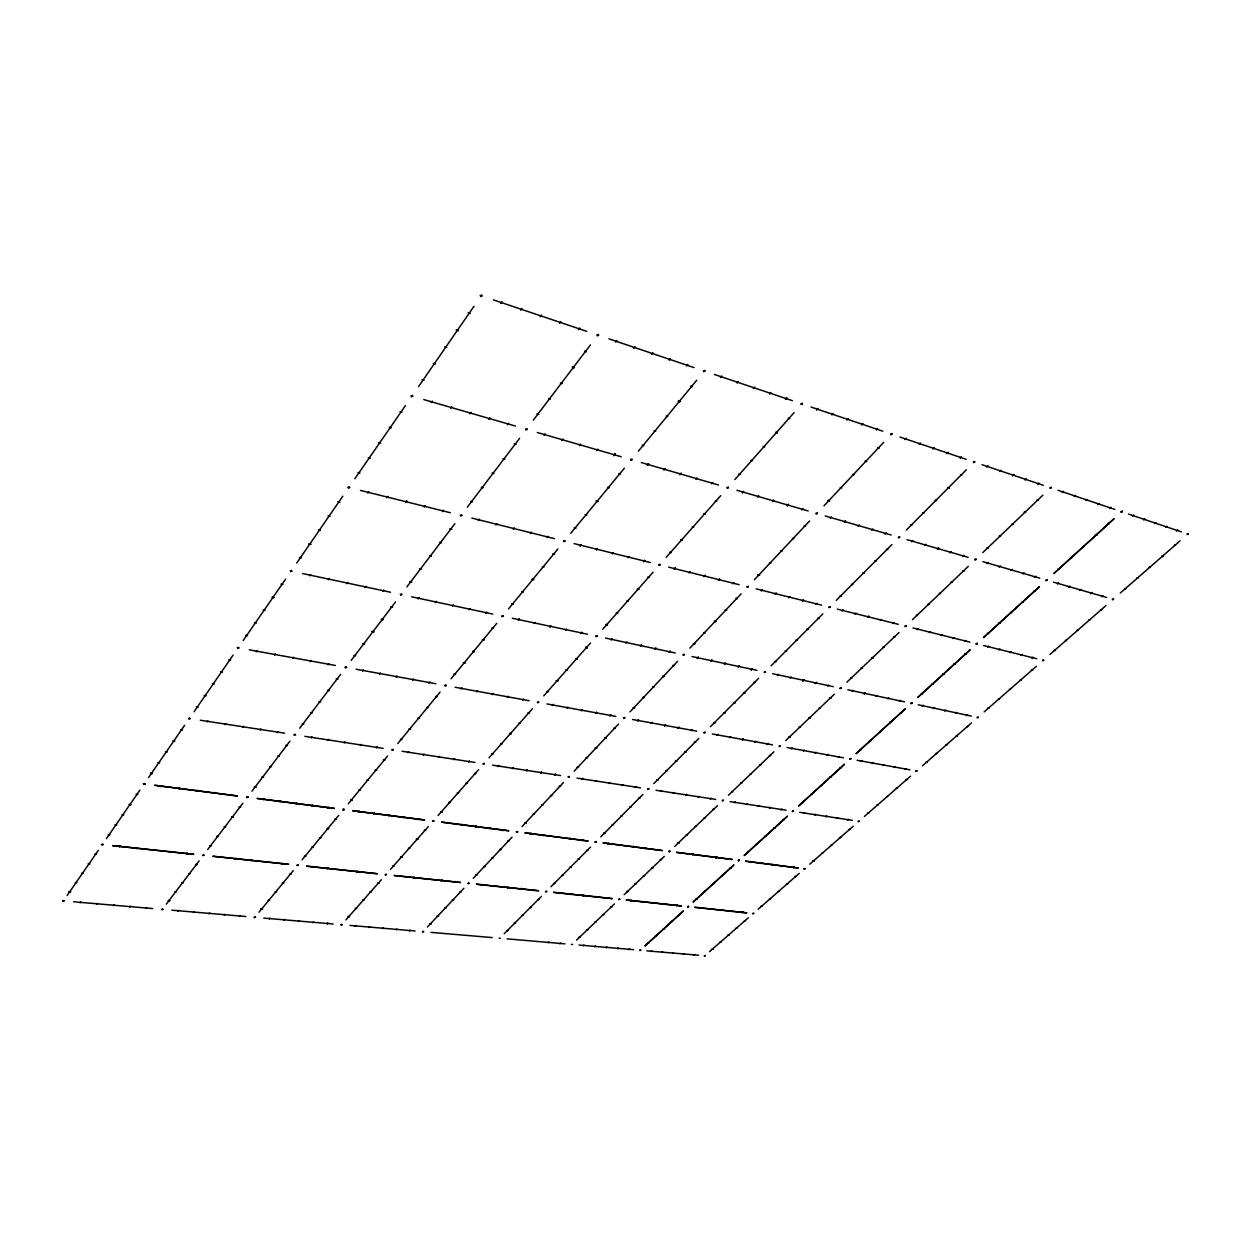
<?xml version="1.0" encoding="UTF-8"?>
<svg xmlns="http://www.w3.org/2000/svg" width="1251" height="1251" viewBox="0 0 1251 1251"><rect width="100%" height="100%" fill="white"/><g stroke="black" fill="none" stroke-linecap="round" stroke-linejoin="round"><path stroke-width="1.5" d="M73.606 901.783L152.716 908.554M200.238 720.216L284.571 733.164M171.84 910.181L245.853 916.514M249.293 649.832L335.44 665.469M302.523 573.537L390.531 592.239M263.758 918.093L333.126 923.973M357.974 472.581L359.96 473.066M304.884 736.339L383.181 748.364M360.491 490.423L450.313 512.722M368.263 457.663L370.233 458.179M378.662 442.588L380.664 443.089M389.249 427.232L391.235 427.748M400.007 411.657L402.009 412.189M356.175 669.238L435.895 683.718M422.009 379.757L424.026 380.32M423.823 399.585L515.443 426.075M433.268 363.431L435.301 364.01M444.699 346.84L446.748 347.45M352.735 810.773L424.464 819.937M468.14 312.875L470.188 313.501M411.61 596.79L492.785 614.085M349.936 925.412L415.097 930.979M493.363 299.865L586.672 331.327M402.056 751.257L474.958 762.453M394.362 875.528L460.509 882.487L394.346 875.528M471.83 518.07L554.381 538.634M424.464 819.984L352.704 810.757M455.114 687.268L529.142 700.701M536.976 413.893L538.806 414.441M430.907 932.386L492.237 937.578M537.289 432.486L621.231 456.756M548.595 398.553L550.409 399.116M560.37 383.009L562.215 383.588M512.284 618.244L587.47 634.21M572.364 367.2L574.225 367.794L572.379 367.168M492.55 765.159L560.542 775.542M584.53 351.14L586.391 351.719M476.49 884.222L538.649 890.759L476.522 884.191M608.94 338.833L694.055 367.606M574.162 543.606L650.348 562.528M546.984 703.953L615.883 716.401M507.14 938.86L564.952 943.848M641.325 462.573L718.465 484.997M605.547 638.073L675.259 652.991M576.992 778.122L640.59 787.833M578.994 945.052L633.616 949.681M632.537 719.481L696.823 731.163M668.675 567.141L739.153 584.686M714.415 374.471L792.415 400.695M656.009 790.257L715.635 799.405M692.069 656.572L756.996 670.348M736.948 490.298L808.162 510.94M646.876 950.854L698.527 955.217M676.619 852.369L732.21 859.468L676.588 852.369M712.366 733.977L772.477 744.845M756.183 588.861L821.626 605.156M811.07 407.06L882.799 431.173M730.084 801.625L786.066 810.179M772.696 673.695L833.26 686.658M825.222 515.959L891.134 535.006M787.051 747.535L843.424 757.778M837.388 609.143L898.265 624.296M799.639 812.306L852.353 820.343M899.985 437.037L966.116 459.289M847.897 689.786L904.504 701.842M857.06 760.248L910.009 769.818M906.991 539.65L968.133 557.32M912.98 627.955L969.838 642.107M982.051 464.7L1043.271 485.294M982.864 561.652L1039.769 578.15M983.583 645.532L1036.735 658.714M971.339 716.088L918.25 704.782M1058.018 490.267L1114.844 509.423M1053.467 582.122L1106.603 597.462M1128.527 514.098L1181.413 531.878M119.345 846.896L120.002 845.942M161.567 786.754L162.27 785.722M207.072 721.921L207.854 720.811M256.283 651.818L257.127 650.614M309.654 575.788L310.561 574.475M367.747 493.035L368.732 491.612M431.188 402.634L432.267 401.055M136.468 848.71L137.141 847.771M179.769 787.958L179.065 789.006M224.977 724.657L225.759 723.563M274.579 655.133L275.423 653.945M328.356 579.76L329.279 578.462M386.84 497.789L387.841 496.366M450.704 408.279L451.799 406.731M290.185 570.863L292.077 571.3M347.856 487.249L349.827 487.687M410.922 395.832L412.908 396.411M480.149 295.408L482.198 296.08M63.113 901.361L63.738 900.47M67.179 895.45L98.297 850.367M102.003 845.035L102.676 844.065M106.366 838.686L139.846 790.194M143.834 784.486L144.522 783.392M148.525 777.606L184.601 725.33M189.73 718.011L188.948 719.137M237.737 648.456L238.581 647.22M243.241 640.418L285.635 579.072M290.685 571.754L291.577 570.409M342.805 496.162L296.722 563.044M348.357 488.218L349.326 486.748M354.862 478.711L405.387 405.637M412.502 395.316L411.391 396.88M473.988 306.276L418.6 386.512M480.54 296.628L481.807 294.923M153.404 850.508L154.076 849.554M196.36 791.195L197.095 790.179M242.647 727.378L243.445 726.284M292.625 658.417L293.469 657.213M346.793 583.685L347.731 582.403M469.907 413.846L471.017 412.314M80.033 902.847L80.705 901.94M500.807 303.477L502.011 301.757M170.136 852.275L170.824 851.337M213.468 793.415L214.202 792.399M260.114 730.052L260.896 728.958M310.467 661.638L311.327 660.465M364.995 587.563L365.933 586.297M424.198 507.077L425.231 505.67M488.844 419.335L489.923 417.787M96.796 904.27L97.469 903.378M520.697 310.185L521.917 308.465M186.649 854.011L187.337 853.073M230.356 795.573L231.091 794.573M277.347 732.695L278.144 731.616M328.059 664.828L328.919 663.671M405.652 502.449L406.669 501.041M383.854 590.097L382.931 591.395M443.542 510.236L442.526 511.643M507.484 424.73L508.61 423.229M113.372 905.693L114.044 904.801M540.276 316.784L541.511 315.08M129.744 907.084L130.432 906.209M560.792 321.585L559.557 323.274M219.191 857.451L219.879 856.544M263.523 799.827L264.274 798.842M311.186 737.871L311.999 736.823M362.571 671.083L363.447 669.942M418.131 598.869L419.069 597.634M478.382 520.541L479.414 519.196M543.982 435.301L545.108 433.816M145.945 908.461L146.633 907.585M579.776 327.997L578.541 329.654M235.157 859.14L235.876 858.233M327.793 740.42L328.606 739.372M379.491 674.164L380.382 673.022M436.318 601.278L435.348 602.529M495.943 524.92L496.975 523.575M561.824 440.461L562.966 439.007M400.242 594.319L401.978 594.694M460.18 515.224L461.994 515.615M525.498 429.046L527.312 429.578M596.883 334.83L598.744 335.456M162.661 908.93L162.004 909.805M199.128 860.891L166.289 904.129M203.725 854.777L203.022 855.715M207.619 849.632L242.882 803.22M247.026 797.716L247.761 796.684M289.904 741.217L251.967 791.148M294.36 735.307L295.189 734.228M299.693 728.223L340.6 674.367M345.417 667.987L346.261 666.783M395.425 602.075L351.187 660.403M400.648 595.163L401.602 593.897M454.895 523.653L406.888 586.875M460.587 516.084L461.635 514.755M467.342 507.14L519.634 438.288M525.858 430.047L526.968 428.546M533.254 420.227L590.425 344.948M597.227 335.956L598.463 334.314M250.935 860.813L251.654 859.89M295.908 803.986L296.675 803.017M344.197 742.938L345.026 741.89M397.067 676.04L396.192 677.198M452.377 606.172L453.347 604.952M513.223 529.204L514.286 527.859M579.416 445.559L580.558 444.105M177.814 911.181L178.518 910.321M616.884 340.522L615.633 342.149M266.572 862.471L267.276 861.548M312.594 805.034L311.812 806.004M361.226 744.361L360.382 745.408M412.705 680.184L413.596 679.058M469.172 609.737L470.141 608.533M530.315 533.473L531.362 532.128M596.774 450.579L597.915 449.156M279.786 801.907L280.568 800.953M193.483 912.526L194.186 911.666M633.772 348.263L635.023 346.652M282.022 864.097L282.742 863.206M327.559 808.052L328.325 807.083M376.426 747.879L377.255 746.847M428.999 683.14L429.906 682.03M486.702 612.052L485.732 613.287M548.219 536.319L547.156 537.633M613.866 455.536L615.007 454.082L613.866 455.536M208.98 913.84L209.683 912.995M652.881 352.688L651.63 354.283M312.375 867.303L313.125 866.396M224.304 915.153L225.024 914.309M669.222 360.194L670.489 358.63M358.474 812.008L359.256 811.07M407.873 752.711L408.717 751.695M461.9 687.815L460.978 688.926M580.198 545.858L581.246 544.545L580.167 545.843M327.34 868.882L328.059 868.006M373.674 813.963L374.44 813.009M239.473 916.451L240.192 915.607M686.564 366.043L687.831 364.479M423.323 755.072L424.167 754.072M476.694 691.787L477.616 690.708M534.224 623.592L535.209 622.419M342.117 870.446L342.852 869.586M388.654 815.887L389.468 814.948M438.601 757.418L439.445 756.417M563.482 540.932L565.139 541.292M630.457 459.414L632.146 459.899M254.469 917.734L255.188 916.858M258.988 912.229L293.266 870.633M297.269 865.708L298.035 864.785M302.07 859.859L338.786 815.308M343.071 810.038L343.884 809.053M392.204 750.303L393.095 749.271M397.755 743.547L440.071 692.116M445.106 686.064L446.013 684.938M496.725 623.342L451.048 678.777M502.12 616.759L503.105 615.555M508.531 608.893L557.946 548.908M563.779 541.761L564.858 540.479M570.753 533.254L624.374 468.171M630.739 460.415L631.896 459.008M696.713 380.257L638.354 451.189M703.641 371.797L704.907 370.249M705.111 371.25L703.39 370.718M493.113 693.492L492.175 694.602M549.955 626.939L550.94 625.75L549.924 626.939M679.95 474.661L681.091 473.269M356.723 871.994L357.473 871.134M403.51 817.794L404.323 816.856M269.309 919L270.044 918.156M720.451 377.458L721.749 375.941M454.535 758.716L453.691 759.732L454.551 758.731M507.531 697.386L508.453 696.291L507.499 697.37M565.515 630.254L566.515 629.097M628.111 557.774L629.19 556.523M695.9 479.289L697.073 477.913M371.187 873.526L371.938 872.651M613.834 455.52L615.023 454.113M419.038 818.748L418.194 819.671M468.609 762.015L469.469 761.015M463.871 888.335L427.451 926.96M283.993 920.251L284.728 919.422M737.042 383.041L738.356 381.539M522.683 700.122L523.606 699.059M711.631 483.84L712.789 482.479M298.52 921.487L299.255 920.658M679.903 474.645L681.123 473.285M753.399 388.545L754.713 387.059M312.891 922.706L313.626 921.893M769.521 393.987L770.835 392.501M742.484 492.769L743.657 491.424L742.468 492.753M413.628 878.014L414.378 877.17M461.322 825.207L462.119 824.284M512.331 768.724L513.207 767.754M327.84 923.097L327.121 923.926L327.856 923.113M567.016 708.175L567.954 707.096M626.798 641.951L625.781 643.077M690.224 571.723L689.113 572.942M757.606 497.147L758.763 495.834M582.387 709.724L581.434 710.787L582.403 709.739M641.419 645.063L640.387 646.188L641.435 645.078M658.792 564.608L660.309 564.983M726.956 487.452L728.504 487.906M800.968 403.651L802.532 404.167M341.195 925.13L341.93 924.286M381.32 879.766L345.901 919.86M385.449 875.028L386.246 874.152M428.295 826.598L390.468 869.414M432.721 821.532L433.565 820.593M438.053 815.496L478.586 769.693M483.324 764.267L484.215 763.266M489.016 757.793L532.488 708.676M537.602 702.827L538.571 701.748M543.732 695.884L590.503 643.014M596.008 636.743L597.04 635.571M602.638 629.284L653.053 572.239M659.011 565.436L660.106 564.232M666.158 557.399L720.701 495.677M727.175 488.343L728.348 486.999M801.093 404.589L802.423 403.166M772.539 501.463L773.697 500.15L772.524 501.479M541.542 772.086L540.635 773.055L541.558 772.102M816.559 409.828L817.857 408.373L816.59 409.843M719.606 579.072L718.496 580.245L719.622 579.057M787.254 505.732L788.427 504.434M368.904 927.491L369.655 926.694M831.806 414.957L833.135 413.534M734.009 582.638L732.898 583.826M801.797 509.939L802.986 508.657M382.556 928.649L383.306 927.867M846.849 420.023L848.162 418.616M482.214 884.348L481.416 885.192M530.064 834.026L530.893 833.135M638.495 719.966L637.525 720.951L638.51 719.95M830.304 518.195L831.508 516.944M396.051 929.806L396.802 929.024M861.673 425.012L863.002 423.62M494.567 886.568L495.349 885.755M544.216 834.855L543.356 835.731M595.46 781.468L596.352 780.53M776.199 593.146L775.073 594.319L776.199 593.177M409.421 930.947L410.172 930.165M503.809 829.648L502.98 830.539L503.84 829.663M876.31 429.937L877.639 428.561M507.546 887.944L508.359 887.147M556.507 837.419L557.367 836.559M608.784 783.501L609.675 782.579M664.641 725.861L665.579 724.861L664.625 725.877M724.501 664.093L725.517 663.014L724.485 664.109M788.818 597.728L789.928 596.586M858.092 526.249L859.296 525.013M746.988 586.563L748.411 586.922M815.996 513.27L817.435 513.629M890.681 433.894L892.119 434.316M422.65 932.073L423.401 931.276M468.124 883.769L468.922 882.925M512.05 837.154L473.222 878.327M516.585 832.29L517.445 831.383M522.042 826.536L563.466 782.532M568.345 777.309L569.252 776.339M574.178 771.148L618.526 724.048M623.749 718.449L624.718 717.417M630.004 711.85L677.604 661.294M683.187 655.305L684.234 654.195M689.895 648.159L741.092 593.85M747.128 587.376L748.254 586.172M754.384 579.729L809.569 521.026M816.105 514.083L817.325 512.801M823.956 505.811L883.675 442.369M890.775 434.816L892.072 433.44M520.447 889.305L521.214 888.491M569.565 839.093L570.409 838.217M621.95 785.534L622.857 784.612M803.455 599.948L802.344 601.09L803.47 599.964M871.728 530.189L872.932 528.97M904.989 439.601L906.318 438.241M533.989 889.852L533.176 890.665M582.466 840.735L583.31 839.874M635.883 786.598L634.961 787.52M691.115 730.678L692.084 729.693M752.242 668.722L751.21 669.77M815.746 604.436L816.872 603.295M886.38 532.848L885.161 534.083M919.047 444.34L920.376 442.995M932.918 449L934.247 447.67M558.29 893.308L559.088 892.51M607.814 843.987L608.69 843.158M660.637 791.461L661.544 790.554M717.011 735.369L717.996 734.4M777.34 675.352L778.388 674.305M521.245 888.491L520.432 889.32L521.229 888.507M842.017 610.957L843.158 609.862M912.823 540.541L911.619 541.746M946.6 453.613L947.93 452.299M570.644 894.606L571.441 893.824M621.168 844.738L620.308 845.598M673.257 793.4L674.18 792.493M729.755 737.683L730.725 736.714M790.179 678.073L791.211 677.057M854.949 614.194L856.044 613.068M924.583 545.499L925.787 544.31M960.111 458.163L961.44 456.85M594.991 897.186L595.804 896.404M644.937 848.757L645.797 847.928M828.85 607.001L830.179 607.282M898.39 537.117L899.75 537.508M504.2 933.699L541.417 896.404M545.78 891.979L546.593 891.15M595.195 842.376L596.055 841.501M600.761 836.841L642.889 794.463M647.862 789.506L648.784 788.568M653.804 783.595L698.824 738.387M704.11 733.023L705.095 732.038M710.427 726.675L758.653 678.323M764.33 672.585L765.393 671.506M771.132 665.798L822.861 613.881M828.944 607.72L830.085 606.563M891.9 544.576L836.231 600.371M898.453 537.899L899.688 536.726M906.334 530.08L966.335 469.782M973.481 462.667L974.779 461.353M974.748 462.213L973.434 461.791M698.105 797.2L699.012 796.308M754.806 742.218L755.776 741.264M815.402 683.453L816.434 682.42L815.402 683.468M880.329 620.496L881.455 619.401M950.041 552.864L951.26 551.707M607.001 898.453L607.798 897.671M986.617 467.092L987.946 465.794M657.056 850.305L657.917 849.476M710.302 799.076L711.24 798.201M767.129 744.454L768.083 743.501L767.113 744.439M348.247 803.799L387.575 755.995M827.802 686.095L828.85 685.079M892.792 623.592L893.918 622.513M962.566 556.492L963.77 555.335M999.612 471.471L1000.941 470.188M630.645 900.955L631.458 900.188M680.919 853.37L681.779 852.557M734.4 802.767L735.322 801.891M917.296 629.675L918.422 628.612M987.133 563.607L988.337 562.465M643.108 901.424L642.279 902.19M693.539 854.058L692.663 854.886M746.237 804.581L747.16 803.721M547.969 942.769L548.751 942.034M815.386 683.437L816.45 682.436M1025.116 480.056L1026.446 478.805M803.298 751.007L804.268 750.1M865.223 692.851L864.175 693.836L865.239 692.835M929.337 632.678L930.463 631.614M767.113 744.47L768.098 743.516M999.189 567.094L1000.393 565.968M653.82 903.41L654.633 902.643M704.313 856.372L705.173 855.559M757.965 806.379L758.888 805.519M815.105 753.149L816.09 752.242M559.838 943.786L560.62 943.051M1037.626 484.262L1038.956 483.027M941.221 635.633L942.363 634.601M1011.121 570.55L1012.325 569.424M665.219 904.614L666.064 903.863M716.682 857.044L715.807 857.842L716.682 857.029M770.491 807.302L769.568 808.177M826.786 755.276L827.771 754.369M974.904 559.306L976.14 559.65M1050.011 487.593L1051.278 488.015M576.602 940.048L614.413 903.926M618.854 899.704L619.683 898.906M624.155 894.684L664.312 856.388M669.019 851.837L669.91 850.993M674.633 846.474L717.386 805.753M722.406 800.921L723.328 800.03M728.41 795.245L773.947 751.804M779.279 746.628L780.296 745.737M834.339 694.196L785.706 740.592M840.047 688.675L841.125 687.706M846.911 682.202L898.969 632.553M905.083 626.626L906.24 625.578M912.448 619.683L968.29 566.343M974.889 560.041L976.124 558.916M982.786 552.582L1042.865 495.193M1049.98 488.406L1051.309 487.202M887.803 698.856L888.851 697.886M1022.896 573.959L1024.1 572.849M676.556 905.802L677.385 905.052M727.238 859.312L728.113 858.514M583.247 945.787L584.029 945.052M791.351 748.849L792.321 747.91M1062.193 492.534L1063.522 491.315M838.342 757.371L839.327 756.464M899.406 701.326L900.454 700.372M964.662 641.45L965.788 640.418M1035.734 576.211L1034.53 577.321M852.181 691.271L853.245 690.302M594.772 946.757L595.57 946.037M864.175 693.836L865.254 692.851M1074.249 496.6L1075.579 495.38M698.871 908.163L699.7 907.428M749.724 862.189L750.584 861.407M877.107 695.4L876.044 696.354M803.689 813.385L804.612 812.571M861.095 761.499L862.08 760.608M922.222 706.19L923.301 705.251M606.203 947.742L607.001 947.023M1086.149 500.603L1087.479 499.415M987.524 647.142L988.665 646.11M1058.643 582.872L1057.423 583.967M709.864 909.336L710.693 908.586M954.153 637.525L952.996 638.557M760.796 863.612L761.671 862.83M814.839 815.105L815.761 814.276M617.525 948.711L618.322 947.992M715.807 857.842L716.698 857.044M1097.925 504.575L1099.238 503.371M933.481 708.582L934.544 707.644M998.798 649.941L999.924 648.941M1068.682 587.219L1069.886 586.14M781.062 809.929L781.984 809.084M720.764 910.478L721.592 909.743M771.758 865.02L772.633 864.238M825.863 816.794L826.802 815.965M883.362 765.534L884.363 764.658M944.599 710.959L945.662 710.021M1009.917 652.709L1011.058 651.724M1079.801 590.441L1081.005 589.362M628.753 949.665L629.534 948.962M1109.543 508.485L1110.857 507.296M732.367 910.884L731.538 911.619M783.486 865.629L782.61 866.427M836.794 818.467L837.717 817.638M894.34 767.52L895.325 766.644M955.608 713.289L956.655 712.366M1020.941 655.446L1022.083 654.461M1091.998 592.567L1090.778 593.615L1091.982 592.552M1046.086 579.932L1047.196 580.261M1121.131 511.565L1122.272 511.94M639.855 950.588L640.653 949.884M687.737 906.959L688.582 906.224L687.769 906.991M738.497 860.735L739.388 859.937L738.528 860.766M844.347 764.345L798.435 806.16L844.362 764.392M911.932 702.796L910.853 703.75L911.948 702.812M1039.425 586.656L983.474 637.619L1039.44 586.703M1046.024 580.636L1047.243 579.541L1046.055 580.667M743.063 912.01L742.234 912.745M794.244 867.006L793.369 867.787M847.584 820.124L848.538 819.311M905.192 769.49L906.193 768.63M966.491 715.619L967.539 714.681M1031.84 658.167L1032.966 657.166M650.864 951.558L651.662 950.854M1132.374 516.178L1133.687 515.005M1101.678 596.774L1102.882 595.711M661.779 952.48L662.577 951.776M872.26 763.517L873.245 762.641M1143.586 519.947L1144.9 518.79M672.585 953.403L673.382 952.715M1154.673 523.684L1155.987 522.527M1090.794 593.631L1091.998 592.552M683.296 954.31L684.094 953.622M1165.619 527.375L1166.933 526.233M693.914 955.217L694.712 954.529M1176.44 531.018L1177.754 529.892M1112.452 599.182L1113.562 599.495M1187.23 533.864L1188.341 534.224M704.422 956.092L705.236 955.436M752.805 913.84L753.665 913.152M758.231 909.18L799.217 873.386M804.002 869.132L804.909 868.397M809.757 864.191L853.198 826.254M858.28 821.735L859.249 820.953M864.394 816.481L910.509 776.214M915.92 771.414L916.936 770.585M922.409 765.831L971.448 722.922M977.234 717.871L978.313 716.979M984.146 711.897L1036.453 666.251M1042.583 660.809L1043.741 659.856M1049.949 654.461L1105.837 605.672M1112.389 599.855L1113.625 598.838M1120.286 593.037L1180.1 540.823M1187.121 534.584L1188.45 533.489M194.03 711.772L233.077 655.133M507.89 930.713L506.624 930.619L507.875 930.728M169.761 900.689L168.15 900.579L169.776 900.704M514.255 922.957L515.521 923.05M586.844 929.634L588.033 929.743M655.368 935.951L656.462 936.045M174.874 891.713L176.5 891.838M268.027 900.282L269.544 900.423M355.3 908.32L356.723 908.429M437.209 915.857L438.554 915.967M444.746 907.851L446.091 907.96M521.964 915.216L523.215 915.325M594.678 922.159L595.883 922.253M663.311 928.711L664.437 928.805M181.676 882.737L183.303 882.878M275.126 891.65L276.643 891.791M362.634 900.016L364.041 900.141M452.377 899.75L453.722 899.86M529.736 907.397L531.003 907.507M602.607 914.606L603.795 914.7M671.334 921.393L672.444 921.502M188.541 873.667L190.183 873.808M282.304 882.94L283.821 883.065M370.046 891.603L371.484 891.728M537.602 899.5L538.868 899.61M610.597 906.975L611.786 907.084M679.434 914.012L680.56 914.121M62.55 900.876L64.27 900.97M161.52 909.336L163.115 909.43M254.078 917.249L255.579 917.343M340.851 924.677L342.274 924.755M422.369 931.635L423.698 931.714M499.071 938.203L500.322 938.266M571.394 944.349L572.583 944.458M639.683 950.197L640.809 950.307M704.297 955.717L705.361 955.811M195.5 864.488L197.126 864.66M289.544 874.121L291.076 874.246M377.552 883.128L378.99 883.253M460.071 891.572L461.4 891.697M553.567 883.456L554.85 883.613M626.829 891.478L628.018 891.603M695.853 899.047L696.995 899.156M75.216 882.534L76.937 882.674M720.138 941.909L721.202 941.987M304.306 856.169L305.838 856.325M394.221 865.989L392.798 865.864M475.708 874.934L477.069 875.075M635.07 883.628L636.259 883.738M704.204 891.447L705.329 891.556M209.668 845.801L211.31 845.973M81.643 873.198L83.395 873.339M728.16 934.904L729.224 934.982M311.812 847.036L313.344 847.193M401.978 857.248L400.555 857.06L401.978 857.216M483.668 866.49L485.013 866.63M561.683 875.325L562.966 875.45M644.578 875.794L643.389 875.684M712.617 883.769L713.742 883.91M216.861 836.293L218.503 836.481M88.164 863.737L89.916 863.894M736.26 927.82L737.339 927.914M408.373 848.209L409.828 848.366M493.05 858.092L491.706 857.951M569.877 867.084L571.144 867.24M224.164 826.676L225.805 826.848M319.396 837.81L320.944 837.967M94.763 854.183L96.515 854.339M744.439 920.673L745.518 920.767M652.991 867.787L651.787 867.662L652.991 867.787M101.44 844.503L103.192 844.628M202.537 855.199L204.179 855.324M296.878 865.192L298.41 865.301M385.12 874.512L386.575 874.668M467.843 883.269L469.203 883.425M545.545 891.494L546.828 891.635M618.666 899.234L619.87 899.375M687.597 906.537L688.738 906.662M752.695 913.433L753.774 913.558M508.031 840.594L509.392 840.75M586.531 850.367L587.814 850.508M660.278 859.546L661.498 859.687M729.708 868.194L730.85 868.319M239.004 807.083L240.677 807.27M334.846 819.03L336.394 819.202M424.308 830.164L425.762 830.336M400.555 857.06L401.978 857.248M108.196 834.698L109.963 834.87M761.03 906.177L762.109 906.287M115.045 824.784L116.812 824.956M769.459 898.828L770.522 898.937M524.732 822.83L526.092 823.017L524.732 822.83M755.995 844.253L757.136 844.394M121.972 814.729L123.755 814.917M777.95 891.416L779.029 891.525M533.207 813.838L534.584 813.994M612.177 824.612L613.459 824.769M686.299 834.73L687.503 834.886M261.959 776.808L263.633 777.012M360.257 790.194L358.709 789.991M448.906 802.329L450.376 802.501M695.149 826.285L696.338 826.458M764.94 836.106L766.081 836.247M458.742 793.009L457.303 792.806M541.777 804.721L543.169 804.893M622.185 815.996L620.918 815.855M136.093 794.276L137.876 794.479M795.183 876.357L796.261 876.466M773.962 827.881L775.12 828.021M269.794 766.456L271.483 766.675M366.84 780.108L368.419 780.311M550.456 795.495L551.847 795.667M629.738 806.973L631.02 807.145M704.094 817.747L705.298 817.904M277.738 755.979L279.411 756.23M375.081 770.084L376.66 770.288M465.763 783.22L467.249 783.423M668.863 851.337L670.067 851.509L668.863 851.368M738.371 860.266L739.529 860.422L738.387 860.297M638.651 798.013L639.949 798.185M713.133 809.131L714.321 809.303M783.095 819.561L784.236 819.718M383.416 759.951L384.995 760.155M474.348 773.509L475.833 773.712M559.228 786.175L560.62 786.363M813.822 861.126L812.759 860.985L813.838 861.126M285.775 745.377L287.464 745.612M157.939 762.61L159.737 762.829M821.672 853.213L822.751 853.338M731.491 791.602L732.695 791.789M801.625 802.673L802.767 802.845M491.815 753.727L493.301 753.946M577.086 767.207L578.478 767.395M656.791 779.795L658.104 779.983M165.398 751.773L167.227 752.007M830.68 845.348L831.759 845.488M811.039 794.104L812.18 794.276M302.148 723.766L303.852 724.032M400.398 739.294L401.978 739.529M586.156 757.559L587.548 757.762M666.017 770.538L667.33 770.725M740.827 782.688L742.046 782.876M172.966 740.811L174.796 741.045M839.765 837.404L840.844 837.544M409.046 728.739L410.641 729.005M500.697 743.673L502.198 743.892M750.256 773.697L751.46 773.9M820.547 785.44L821.688 785.612M310.498 712.757L312.203 713.023M180.629 729.693L182.458 729.943M848.96 829.382L850.039 829.522M318.942 701.592L320.663 701.889M417.803 718.121L419.398 718.387M759.795 764.596L761.015 764.783M830.148 776.683L831.305 776.855M518.805 723.172L520.291 723.406M188.401 718.434L190.215 718.715M293.907 734.603L295.611 734.884M391.844 749.646L393.44 749.896M483.027 763.642L484.512 763.876M568.095 776.715L569.486 776.934M647.674 788.928L648.972 789.131M722.249 800.39L723.485 800.577M792.305 811.133L793.462 811.32M858.217 821.266L859.312 821.438M327.512 690.286L329.248 690.568M426.669 707.331L428.28 707.581M694.305 742.124L695.619 742.328M769.428 755.401L770.663 755.588M839.859 767.833L841.016 768.036M196.266 707.034L198.111 707.3M867.6 813.103L868.679 813.259M435.645 696.416L437.256 696.682M528.016 712.742L529.517 712.976M614.022 727.941L615.429 728.16M336.191 678.84L337.926 679.121M204.226 695.478L206.087 695.759M877.06 804.831L878.139 804.987M860.735 750.053L859.593 749.865L860.751 750.053M212.31 683.765L214.171 684.047M886.615 796.48L887.71 796.652M355.612 655.79L353.892 655.477M453.941 674.164L455.567 674.445M546.781 691.49L548.282 691.74M798.982 727.191L800.218 727.394M869.617 740.717L870.774 740.92M220.489 671.896L222.365 672.194M896.279 788.052L897.358 788.224M644.296 697.511L642.889 697.26L644.296 697.526M362.899 643.593L364.651 643.905L362.915 643.577M879.75 731.491L880.907 731.694M228.792 659.871L230.669 660.184M906.037 779.529L907.116 779.701M654.132 687.049L652.756 686.768M734.869 702.937L733.555 702.702L734.884 702.937M565.999 669.723L567.516 669.989M820.468 708.082L819.249 707.847L820.484 708.082M889.993 722.155L891.15 722.39L890.008 722.155M239.066 648.018L237.205 647.627M344.963 667.221L346.715 667.534M444.73 685.329L446.357 685.626M537.336 702.155L538.837 702.437M623.514 717.808L624.937 718.058M703.953 732.414L705.267 732.648M779.17 746.065L780.405 746.3M849.664 758.872L850.836 759.091M915.873 770.897L916.983 771.101M664.109 676.463L662.702 676.197L664.109 676.478M577.305 658.902L575.804 658.62L577.321 658.902M245.728 635.32L247.62 635.649M925.849 762.219L926.944 762.406M674.195 665.735L672.803 665.454M753.868 682.311L755.197 682.561M390.703 606.907L392.47 607.251M491.956 627.924L493.598 628.237M585.718 647.393L587.219 647.69M254.375 622.795L256.267 623.123M935.904 753.43L936.999 753.618M921.408 693.539L922.55 693.789M263.132 610.081L265.04 610.425M946.084 744.548L947.163 744.736M774.666 661.435L775.964 661.716M850.508 678.026L851.728 678.292M607.439 624.812L605.922 624.515L607.454 624.812M861.157 667.846L862.377 668.128M932.136 683.765L933.277 684.016M616.227 612.849L617.759 613.162M703.828 632.49L705.204 632.834M785.237 650.801L786.551 651.099M419.664 568.705L421.446 569.08M523.45 591.973L521.808 591.614M281.037 584.139L282.945 584.498M966.742 726.503L967.821 726.706M626.673 601.012L628.174 601.356M501.76 615.961L503.418 616.321M595.742 635.993L597.29 636.321M682.999 654.586L684.422 654.899M764.189 671.896L765.534 672.194M839.953 688.05L841.204 688.316M910.806 703.156L911.979 703.406M977.219 717.308L978.329 717.542M953.872 663.953L955.013 664.218M542.355 566.625L543.997 567.016M299.442 557.446L301.382 557.837M987.837 708.066L988.931 708.285M439.633 542.34L441.415 542.762M893.886 636.618L895.106 636.915M966.085 654.148L964.959 653.866L966.085 654.117M647.924 576.946L649.457 577.321M735.979 598.306L737.418 598.65M817.747 618.15L819.061 618.463M451.642 529.282L449.844 528.845L451.627 529.314M998.564 698.683L999.643 698.934L998.564 698.715M318.38 529.986L320.334 530.393M1009.401 689.238L1010.495 689.473M916.342 615.195L917.562 615.508M987.461 633.35L988.603 633.647M758.122 574.756L759.56 575.116L758.137 574.756M840.093 595.711L841.407 596.055M328.059 515.944L330.014 516.382M1020.347 679.668L1021.442 679.903M470.673 501.37L472.471 501.839M574.256 527.828L575.913 528.25M669.77 552.223L671.318 552.582M851.462 584.295L852.775 584.639M929.024 604.577L927.789 604.264M998.908 622.92L1000.049 623.217M964.943 653.851L966.1 654.148M680.904 539.588L682.452 539.979L680.919 539.588M769.396 562.794L770.835 563.169M337.879 501.714L339.85 502.151M1031.418 670.004L1032.513 670.239M483.152 487.765L481.354 487.296M585.187 514.536L586.86 514.943M1010.495 612.365L1011.652 612.677M862.987 572.723L864.3 573.083M939.345 593.24L940.564 593.568M596.258 501.057L597.931 501.479M692.178 526.827L693.726 527.25M780.827 550.643L782.25 551.034M905.036 625.938L906.287 626.251M976.124 643.639L977.297 643.937M1042.599 660.2L1043.709 660.465M492.128 473.066L493.942 473.566M1022.208 601.684L1023.381 602.012M792.399 538.352L793.822 538.712M874.637 561.011L875.966 561.355M1053.936 650.332L1055.031 650.583M607.501 487.358L609.174 487.843M703.625 513.88L705.157 514.27M758.137 574.788L759.529 575.147M503.09 458.617L504.904 459.086M962.895 570.769L964.114 571.113M1034.061 590.894L1035.234 591.191M804.127 525.889L805.55 526.296M886.443 549.158L887.772 549.533M1065.383 640.34L1066.477 640.59M618.901 473.535L620.559 474.004M715.212 500.76L716.745 501.198M680.919 539.619L682.436 540.01M514.208 443.933L516.022 444.449M1076.955 630.223L1078.049 630.488M987.023 547.735L988.259 548.11M1058.205 568.892L1059.347 569.236M952.292 582.419L951.073 582.059M1088.667 620.011L1089.73 620.277M829.46 500.9L828.053 500.478L829.46 500.869M910.509 524.998L911.838 525.389M642.17 445.215L643.858 445.716M738.872 473.957L740.42 474.426M1071.622 558.04L1070.496 557.711M1100.505 609.659L1101.584 609.941M840.234 487.515L841.657 487.953M922.769 512.675L924.098 513.082M1000.565 536.366L999.33 535.991M654.07 430.751L655.743 431.267M750.944 460.29L752.492 460.759M1082.913 546.39L1084.054 546.75M935.201 500.197L936.514 500.619M1011.746 524.138L1012.982 524.529M763.188 446.419L764.768 446.904M852.588 474.379L854.042 474.817M828.037 500.447L829.476 500.9M1024.35 512.112L1025.601 512.488L1024.35 512.097M1095.485 534.928L1096.627 535.287L1095.516 534.896M1124.571 588.627L1125.665 588.924M949.102 487.968L947.773 487.562L949.118 487.984M678.37 401.196L680.091 401.696L678.386 401.164M1037.11 499.947L1038.361 500.353M1108.23 523.293L1109.387 523.684M1136.815 577.931L1137.91 578.243M877.811 447.577L879.265 448.046M960.518 474.77L961.863 475.208M690.802 386.074L692.507 386.637M788.193 418.1L789.772 418.616M666.158 416.051L667.815 416.599M1149.216 567.11L1150.294 567.422M1096.658 535.272L1095.485 534.896L1096.642 535.287M1174.423 545.076L1175.502 545.452M550.987 886.724L590.55 847.083M748.27 917.812L709.536 951.636M734.853 479.571L794.088 412.627M112.746 845.66L193.577 854.277L112.746 845.66M154.843 785.3L237.409 795.964L154.843 785.3M213.077 856.278L288.512 864.316L213.077 856.278M257.315 798.451L334.173 808.396L257.315 798.451M306.73 866.192L377.286 873.73L306.73 866.192M456.349 329.967L458.366 330.639L456.349 329.967M441.775 822.157L508.891 830.789L441.806 822.173M525.092 832.869L588.001 841L525.092 832.869M553.693 892.354L612.161 898.593L553.693 892.354M603.217 842.893L662.295 850.539L603.217 842.893M626.329 900.048L681.467 905.927L626.329 900.048M694.837 907.303L746.91 912.855L694.852 907.303M745.674 861.204L798.091 867.975L745.674 861.204M406.669 501.041L405.652 502.48L406.684 501.072M519.243 618.979L518.258 620.199L519.243 619.01M648.518 463.808L647.361 465.247L648.518 463.84M597.431 548.595L596.367 549.893L597.446 548.61M664.922 468.562L663.749 469.985L664.922 468.593M613.412 552.567L612.349 553.849L613.412 552.598M581.856 632.349L580.839 633.522L581.856 632.349M644.734 560.385L643.639 561.636L644.734 560.385M400.383 875.653L399.616 876.513L400.383 875.684M447.921 822.454L447.092 823.361L447.921 822.47M498.789 765.518L497.914 766.488L498.789 765.534M553.333 704.454L552.395 705.501L553.349 704.469M612.005 638.792L610.988 639.918L612.02 638.808M675.259 567.985L674.164 569.205L675.259 568.017M786.723 397.849L785.425 399.335L786.738 397.881M428.233 878.609L427.467 879.484L428.217 878.624M476.178 826.082L475.364 827.02L476.162 826.098M527.453 769.928L526.577 770.913L527.437 769.928M705.001 575.397L703.922 576.633L705.001 575.413M441.931 880.063L441.165 880.939L441.916 880.078M490.079 827.881L489.25 828.803L490.064 827.881M596.664 712.319L595.711 713.383L596.649 712.335M655.852 648.143L654.852 649.285L655.852 648.159M355.847 925.505L355.128 926.319L355.863 925.521M455.489 881.502L454.723 882.362L455.489 881.517M503.825 829.648L503.011 830.555L503.84 829.663M555.46 774.228L554.584 775.213L555.46 774.244M610.769 714.884L609.816 715.947L610.754 714.9M670.129 651.192L669.113 652.318L670.114 651.208M582.872 778.435L581.981 779.404L582.857 778.45M788.443 504.434L787.254 505.748L788.443 504.45M698.152 657.166L697.135 658.292L698.136 657.182M762.312 589.69L761.202 590.879L762.297 589.706M652.115 722.406L651.161 723.438L652.099 722.421M711.913 660.106L710.896 661.216L711.913 660.121M845.473 520.979L844.284 522.261L845.457 520.995M678.902 727.284L677.948 728.301L678.886 727.284M738.966 665.876L737.934 666.971L738.95 665.892M752.258 668.738L751.225 669.801L752.258 668.738M583.67 895.106L582.857 895.904L583.67 895.122M633.538 846.333L632.678 847.177L633.538 846.348M686.643 794.401L685.72 795.308L686.643 794.416M743.297 738.997L742.343 739.966L743.297 738.997M803.893 679.746L802.861 680.794L803.893 679.746M868.82 616.243L867.694 617.353L868.82 616.258M938.594 548.016L937.374 549.205L938.578 548.016M1013.748 474.504L1012.45 475.771L1013.763 474.52M803.908 679.762L802.829 680.779L803.877 679.746M683.249 911.072L644.906 946.006L683.265 911.119M733.727 865.082L693.085 902.112L733.743 865.129M787.332 816.262L744.189 855.575L787.348 816.309M793.353 810.804L792.399 811.633L793.353 810.82M850.743 758.513L849.742 759.42L850.758 758.544M905.098 709.004L856.169 753.571L905.098 709.004M969.978 649.91L917.718 697.511L969.994 649.957M977.281 643.264L976.14 644.281L977.297 643.295M1113.922 518.805L1053.889 573.49L1113.953 518.852M1122.335 511.159L1121.005 512.331L1122.35 511.174M783.501 865.645L782.594 866.411L783.486 865.629M580.261 937.124L579.088 937.046L580.276 937.14M648.597 943.191L647.486 943.113L648.612 943.207M262.522 908.93L261.021 908.82L262.522 908.93M349.451 916.639L348.044 916.545L349.451 916.655M431.079 923.879L429.75 923.785L431.079 923.895M70.556 891.885L68.852 891.728L70.572 891.9M713.226 948.93L712.179 948.837L713.242 948.93M722.249 876.138L721.123 876.028L722.265 876.138M501.166 849.46L499.821 849.32L501.182 849.46M579.432 858.905L578.165 858.78L579.448 858.905M233.186 817.122L231.529 816.95L233.202 817.122M328.622 828.631L327.074 828.475L328.622 828.647M417.74 839.39L416.302 839.233L417.756 839.39M678.73 843.237L677.526 843.096L678.746 843.237M748.27 852.447L747.144 852.306L748.286 852.447M442.056 811.883L440.618 811.711L442.072 811.883M604.812 833.432L603.529 833.291L604.827 833.447M255.876 787.223L254.203 787.02L255.892 787.223M352.203 799.983L350.655 799.796L352.219 799.983M130.776 804.768L128.994 804.549L130.761 804.784M787.598 884.035L786.535 883.894L787.598 884.05M145.069 784.064L143.271 783.814L145.053 784.08M248.23 797.309L246.556 797.09L248.214 797.325M344.26 809.647L342.696 809.444L344.244 809.663M433.878 821.156L432.408 820.969L433.862 821.172M517.695 831.931L516.319 831.743L517.679 831.946M596.274 842.017L594.976 841.845L596.258 842.032M805.003 868.835L803.924 868.694L804.987 868.851M152.356 773.509L150.558 773.274L152.356 773.509M596.727 748.004L595.335 747.801L596.727 748.004M676.635 761.359L675.352 761.171L676.65 761.359M511.174 733.696L509.704 733.477L511.19 733.712M606.016 738.137L604.624 737.918L606.031 738.137M686.064 751.898L684.782 751.695L686.08 751.898M634.538 707.847L633.147 707.613L634.554 707.847M715.009 722.859L713.711 722.64L715.025 722.859M790.241 736.902L789.021 736.698L790.257 736.902M724.876 712.961L723.578 712.726L724.892 712.961M464.872 663.108L463.261 662.827L464.887 663.124M557.837 680.935L556.335 680.669L557.837 680.935M810.288 717.793L809.053 717.574L810.304 717.793M373.799 631.849L372.047 631.536L373.799 631.849M474.317 651.63L472.706 651.349L474.332 651.646M744.955 692.804L743.657 692.569L744.97 692.835M383.072 619.62L381.305 619.308L383.072 619.636M483.887 640.012L482.26 639.714L483.902 640.012M901.502 712.929L900.345 712.726L901.518 712.945M830.773 698.246L829.554 698.027L830.789 698.261M513.348 604.217L511.722 603.889L513.363 604.233M694.743 643.921L693.335 643.639L694.758 643.921M411.642 581.965L409.875 581.606L411.657 581.965M273.938 597.556L272.03 597.18L273.922 597.587M957.437 735.776L956.358 735.557L957.437 735.791M587.235 647.69L585.734 647.393L587.235 647.705M873.167 657.823L871.947 657.557L873.182 657.823M944.083 674.164L942.926 673.929L944.098 674.164M715.807 621.559L714.399 621.247L715.822 621.559M797.262 640.324L795.949 640.043L797.278 640.324M431.36 555.991L429.578 555.616L431.376 555.991M533.645 579.573L532.003 579.213L533.661 579.573M808.099 629.456L806.786 629.159L808.115 629.472M884.082 647.424L882.846 647.158L884.097 647.424M638.745 589.393L637.228 589.065L638.761 589.409M726.534 610.16L725.127 609.847L726.55 610.16M554.49 554.24L552.848 553.865L554.506 554.24M310.78 544.216L308.856 543.778L310.78 544.248M597.931 501.51L596.274 501.057L597.947 501.51M777.168 432.83L775.604 432.361L777.184 432.83M866.552 461.494L865.113 461.056L866.568 461.494M1162.836 556.492L1161.772 556.148L1162.82 556.507"/></g></svg>
